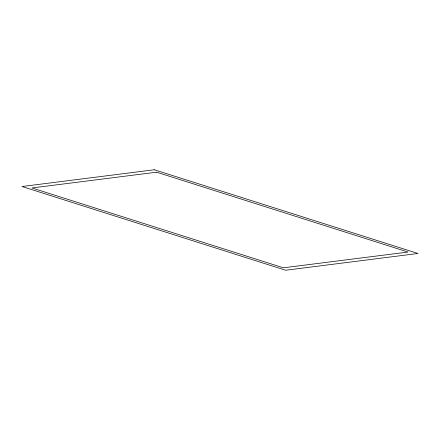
<?xml version="1.0" encoding="UTF-8"?>
<svg xmlns="http://www.w3.org/2000/svg" width="440" height="440" viewBox="0 0 440 440"><rect width="100%" height="100%" fill="white"/><g stroke="black" fill="none" stroke-linecap="round" stroke-linejoin="round"><path stroke-width="0.66" d="M154.336 169.763L22 186.511L285.665 270.237L418 253.49L154.336 169.763M156.613 172.194L31.955 187.963L283.388 267.806L408.045 252.038L156.613 172.194"/></g></svg>
